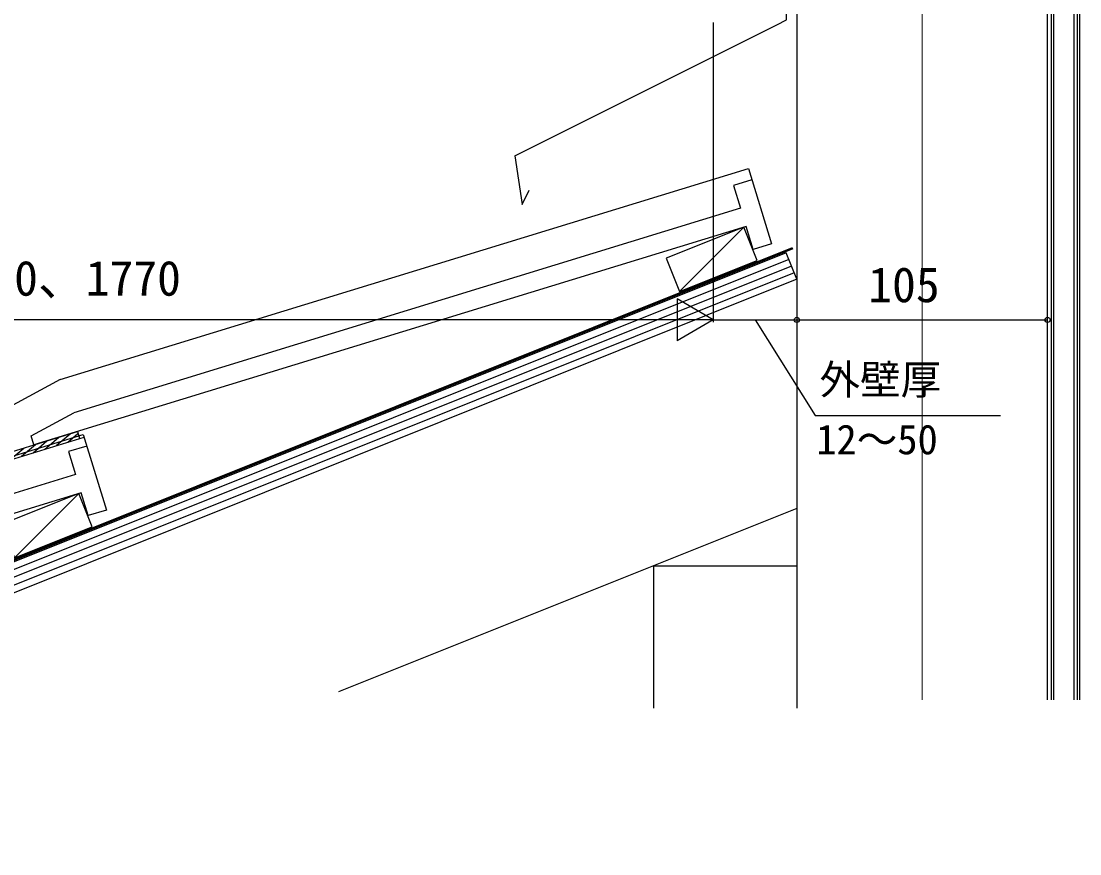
# Model space of a CAD drawing. Units: millimetres, scale not verified. Extents: x -875 to 875, y -1305 to 1297.
# Drawn here: x -338.4 to 105, y -93.2 to 255.3 of the extents above; entities that cross this region are included whole.
import ezdxf
from ezdxf.enums import TextEntityAlignment as Align

# ---------------------------------------------------------------- set-up
doc = ezdxf.new("R2010")
doc.units = ezdxf.units.MM
doc.header["$LTSCALE"] = 8
doc.layers.add('0-4_YKK_12', color=2, linetype='Continuous', lineweight=18)
doc.layers.add('0-6_YKK_D', color=6, linetype='Continuous')
doc.layers.add('0-8_YSS_K', color=3, linetype='Continuous')
doc.styles.add('ＭＳ ゴシック', font='')
doc.styles.get('ＭＳ ゴシック').set_extended_font_data('MS Gothic')

msp = doc.modelspace()

# ---------------------------------------------------------------- linework, layer by layer
at = {"layer": '0-4_YKK_12'}
msp.add_line((39.001, -28.7), (39.001, 949.1), dxfattribs=at)
at = {"layer": '0-6_YKK_D'}
for p, q in [((-48.499, 254.8), (-48.499, 129.3)), ((-48.499, 254.8), (-48.499, 129.3)), ((-48.499, 130.3), (-63.655, 139.05)), ((-63.655, 139.05), (-63.655, 121.55)), ((-65.999, 130.3), (-631, 130.3)), ((-48.499, 130.3), (-78.81, 130.3)), ((-48.499, 130.3), (-63.655, 121.55)), ((-48.499, 130.3), (-13.499, 130.3)), ((-13.499, 130.3), (91.501, 130.3))]:
    msp.add_line(p, q, dxfattribs=at)
msp.add_lwpolyline([(-30.999, 130.3), (-5.778, 90.3), (71.796, 90.3)], dxfattribs=at)
for centre in [(-13.499, 130.3), (-13.499, 130.3), (91.501, 130.3)]:
    msp.add_circle(centre, 1.075, dxfattribs=at)
at = {"layer": '0-8_YSS_K'}
for p, q in [((91.501, -28.7), (91.501, 528.3)), ((91.501, -28.7), (91.501, 528.3)), ((93.001, 528.3), (93.001, -28.7)), ((94.001, 528.3), (94.001, -28.7)), ((102.501, 528.3), (102.501, -28.7)), ((104.001, -28.7), (104.001, 528.3)), ((105.001, -28.7), (105.001, 528.3)), ((-13.499, 502.5), (-13.499, -32.2)), ((-322.074, 105.355), (-33.826, 193.709)), ((-33.826, 193.709), (-24.155, 162.158)), ((-37.079, 177.023), (-316.258, 91.449)), ((-34.734, 169.375), (-333.035, 77.939)), ((-35.691, 169.081), (-62.615, 142.154)), ((-31.804, 159.814), (-34.734, 169.375)), ((-15.411, 160.5), (-643.418, -90.749)), ((-15.225, 160.036), (-642.304, -90.842)), ((-24.155, 162.158), (-31.804, 159.814)), ((-17.956, 158.405), (-641.19, -90.934)), ((-16.842, 155.62), (-634.505, -91.491)), ((-13.499, 147.264), (-17.956, 158.405)), ((-15.728, 152.834), (-627.82, -92.048)), ((-14.613, 150.049), (-621.135, -92.604)), ((-13.499, 147.264), (-614.45, -93.161)), ((-322.074, 105.355), (-362.955, 83.296)), ((-334.208, 81.763), (-316.258, 91.449)), ((-600.61, -6.08), (-312.362, 82.274)), ((-350.357, 69.492), (-312.044, 81.236)), ((-333.035, 77.939), (-334.208, 81.763)), ((-328.519, 76.186), (-322.705, 81.105)), ((-323.664, 77.674), (-317.851, 82.593)), ((-318.81, 79.162), (-314.593, 82.73)), ((-312.362, 82.274), (-302.691, 50.723)), ((-343.081, 71.722), (-337.268, 76.642)), ((-338.227, 73.21), (-332.414, 78.13)), ((-333.373, 74.698), (-327.559, 79.618)), ((-315.615, 65.588), (-594.794, -19.986)), ((-313.27, 57.94), (-611.571, -33.496)), ((-314.227, 57.646), (-341.151, 30.719)), ((-310.34, 48.379), (-313.27, 57.94)), ((-302.691, 50.723), (-310.34, 48.379)), ((-13.499, 51.405), (-205.463, -25.395)), ((-73.499, 27.41), (-13.499, 27.41)), ((-73.499, 27.41), (-73.499, -32.2))]:
    msp.add_line(p, q, dxfattribs=at)
for points in [[(-131.632, 198.931), (-21.912, 253.791), (-17.893, 255.8), (-17.893, 375.8)], [(-131.632, 198.931), (-128.617, 178.584), (-125.603, 184.613)], [(-32.361, 188.929), (-40.01, 186.584), (-37.079, 177.023)], [(-351.236, 72.36), (-314.835, 83.518), (-313.956, 80.65)], [(-310.897, 77.494), (-318.545, 75.149), (-315.615, 65.588)]]:
    msp.add_lwpolyline(points, dxfattribs=at)
for points in [[(-30.119, 155.155), (-35.691, 169.081), (-68.187, 156.081), (-62.615, 142.154)], [(-308.655, 43.72), (-314.227, 57.646), (-346.723, 44.646), (-341.151, 30.719)]]:
    msp.add_lwpolyline(points, close=True, dxfattribs=at)

# ---------------------------------------------------------------- texts
at = {"layer": '0-6_YKK_D', "style": 'ＭＳ ゴシック'}
for s, height, p in [('D＝870、1170、1470、1770', 14.66, (-511, 136.027)), ('105', 14.66, (16.387, 133.3)), ('外壁厚', 12.46, (-4.033, 95.328)), ('12～50', 12.46, (-5.386, 70.3))]:
    msp.add_text(s, height=height, dxfattribs=at).set_placement(p, align=Align.BOTTOM_LEFT)

doc.saveas('drawing.dxf')
